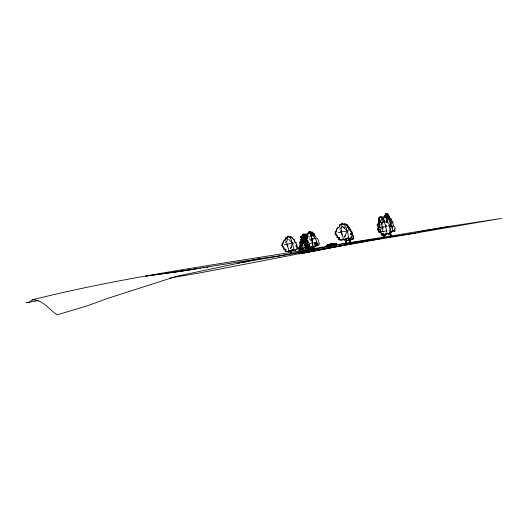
<?xml version="1.0" encoding="UTF-8"?>
<svg xmlns="http://www.w3.org/2000/svg" width="528" height="528" viewBox="0 0 528 528"><rect width="100%" height="100%" fill="white"/><g stroke="black" fill="none" stroke-linecap="round" stroke-linejoin="round"><path stroke-width="0.79" d="M334.112 244.127C334.732 242.425 334.633 245.131 333.498 243.989C332.614 244.484 333.92 242.939 331.914 245.249L334.475 244.827L332.178 244.088M335.828 245.243C336.316 243.236 334.501 243.738 334 243.56C334.277 245.355 334.745 242.425 335.141 245.289M334.706 244.187L334.382 243.52L335.069 243.672M283.444 248.609L283.833 247.672C283.793 246.418 281.807 247.025 282.737 246.2M283.529 248.708C284.183 249.718 287.021 248.477 285.47 249.836C284.084 251.401 287.397 251.612 288.229 251.453C288.882 249.916 289.331 251.777 290.453 250.846L291.166 252.615L291.139 252.259M334.475 245.725L334.891 244.827L334.145 244.517M307.85 234.194L308.108 233.937M329.287 244.411L328.574 245.606M334.198 244.319C334.666 244.088 334.574 243.481 334.574 244.094M335.544 243.877L336.23 244.378L336.085 244.84M332.376 243.745L332.501 243.197L332.739 243.672M333.518 244.18L333.65 243.751L333.491 244.193M328.027 245.256C328.456 244.603 329.663 244.695 328.779 246.774M331.835 244.352C332.647 244.213 332.64 246.048 330.436 244.616L329.637 245.698L330.779 246.517L331.241 245.414C328.904 243.322 331.142 246.715 329.01 245.857C336.395 245.203 327.089 243.355 330.244 245.81M334.567 244.002L334.211 243.83L334.514 243.514M391.235 236.425C390.819 234.762 390.37 232.782 390.832 231.997M328.779 244.893C329.591 245.289 327.037 244.649 329.135 245.012M313.54 246.437C313.777 248.906 313.355 246.352 314.477 246.391M291.766 250.008L291.258 250.556L291.482 251.612M332.871 244.292L334.891 243.56M301.6 240.768C302.65 239.177 303.593 242.939 304.174 243.87C304.161 245.837 305.963 246.206 304.663 247.5C306.26 247.177 305.435 248.622 305.593 249.968M312.47 243.547L312.622 244.345L312.484 243.632M312.259 246.239C313.533 247.87 310.312 249.071 310.768 246.932M304.966 235.99L304.795 235.646L305.224 237.805L304.854 233.779L305.078 235.996L305.573 236.333M380.86 230.347L379.632 232.208L382.734 231.554L382.899 227.238L381.671 229.099M380.048 225.918L378.827 227.779L381.922 227.113L382.087 222.816L380.866 224.677M312.616 244.748L312.622 244.279M303.303 235.838L302.94 235.508L302.986 237.415L303.263 237.653L302.907 236.194L303.237 235.455L303.904 237.488L304.366 237.204L303.659 235.798L302.709 235.93L302.366 237.296L302.742 237.864M328.687 245.546L328.918 246.411M331.478 246.246L331.294 244.781M332.224 244.193L331.881 244.537L332.237 245.157M335.491 244.022L335.782 244.735M331.888 244.141L331.366 244.114M383.704 237.197L383.203 234.584L382.859 235.607L382.028 233.996L381.671 235.462L380.807 232.663L378.649 218.704L378.979 217.364L379.553 218.315L379.685 217.457L380.47 216.83L381.645 217.945L382.298 216.764L383.11 217.774M329.716 244.523L328.799 244.748M332.402 244.504L333.194 243.943L334.462 244.418M329.538 244.787C328.759 243.877 330.805 244.675 330.99 244.662M332.482 244.325L333.637 244.675L333.439 245.474M331.043 244.16L331.426 243.646M331.406 243.725C331.571 243.758 331.333 244.306 331.736 243.672M328.904 245.012L329.076 244.504L329.135 245.243M331.3 243.758L330.594 244.22L331.307 243.705M332.713 243.25C333.676 243.137 332.937 244.055 332.369 244.372M306.577 245.85L306.834 244.886L305.349 243.58L305.831 242.768L305.257 242.814L305.131 241.54L303.725 242.385L304.003 241.091L302.782 241.091L303.336 236.947L304.062 238.399M328.172 244.985L328.271 244.959M333.155 244.286L333.835 244.979L333.749 245.797M334.389 243.566L334.257 243.989L334.514 243.665M309.408 248.431C310.299 248.371 311.065 247.718 310.959 246.748C312.134 246.497 310.728 248.609 312.121 247.843C310.926 246.398 313.408 245.368 313.408 248.596L310.721 233.31L311.111 235.455M329.69 244.702L329.604 244.702M329.063 244.847L329.188 244.827M329.353 244.53L329.736 244.253M334.349 243.619C332.911 243.665 334.211 242.972 333.953 244.009M331.287 243.87C331.036 243.573 329.591 244.081 330.719 244.193M333.109 244.048C332.435 244.246 333.201 243.982 333.155 244.16M333.419 244.002L333.379 244.193M329.386 245.177L329.611 245.236M333.716 243.989L333.953 243.632M289.054 250.925C288.856 248.318 287.549 247.566 287.001 244.834C286.48 243.863 286.717 239.428 287.621 239.402C287.41 237.712 287.806 235.039 289.951 237.125C291.284 235.66 291.152 237.976 292.532 238.121C292.558 238.999 294.235 239.323 294.004 240.009M303.211 238.557L303.336 236.947L308.062 247.051M326.416 245.659L326.08 246.556L326.542 246.985M303.072 241.157C301.165 237.224 302.26 243.461 301.607 243.091M303.349 238.94L303.316 238.524M385.163 217.582C384.483 215.906 385.15 214.559 386.265 213.345C387.09 213.259 388.925 216.487 387.301 214.282M306.557 234.769L306.286 234.326L305.488 236.26L304.841 234.452L305.151 235.349L304.616 234.472L303.112 235.58L303.501 234.511L302.986 234.029L302.432 234.61L302.782 235.217L302.036 235.534L301.706 236.537L300.505 236.26L300.775 237.013L300.346 237.673L301.521 238.187L301.772 238.854L300.491 239.534L301.171 240.365L299.409 242.385L301.138 242.662L301.237 243.124M295.904 242.708C295.924 244.193 298.115 245.058 295.852 246.008M289.139 237.402C287.239 234.696 289.892 237.389 290.281 237.943C291.007 239.441 291.522 240.128 292.063 242.53C292.67 243.751 295.244 252.292 291.925 250.028M379.606 217.767L379.843 216.942L380.45 217.503M342.071 223.562L342.329 223.139L343.055 224.671M286.222 238.847C285.859 238.194 285.028 238.115 286.645 237.415C287.575 237.534 287.8 235.435 288.644 236.372M343.121 224.704C344.005 222.935 345.147 226.01 345.338 227.218C346.48 226.545 346.163 230.267 347.233 230.848C348.262 233.706 347.602 234.115 348.44 236.366C349.358 241.171 343.075 235.495 346.144 242.213L345.616 242.345L345.305 239.725M302.174 240.035L302.828 238.999M332.488 244.292L333.511 244.959M308.847 233.158C309.467 230.459 308.537 232.584 307.784 233.204L307.435 234.26L306.101 234.135L306.002 235.455L307.237 235.996L307.501 236.696L306.154 237.415L306.913 238.108L305.943 239.567M349.866 239.831L350.229 237.468M336.653 229.726L336.851 228.954C337.491 227.278 338.824 227.971 339.834 226.255C339.181 225.588 338.837 225.331 340.474 224.558C341.425 224.677 341.827 222.334 342.659 223.621C343.424 226.182 345.457 222.097 345.589 224.618C346.368 225.172 347.147 225.014 347.582 225.7C348.328 226.486 349.562 226.763 349.391 228.512C351.252 229.383 350.856 230.439 350.249 230.815M342.58 234.854L341.075 232.023L341.306 230.564M386.852 221.555L386.998 222.526M305.085 235.831C305.6 233.62 304.042 235.132 303.217 235.653M311.81 247.447L311.751 246.932A0.686 0.686 0 0 1 312.457 246.833L312.741 246.279M390.152 232.01L391.248 226.05L387.077 215.167L387.097 219.82M390.997 231.541C392.357 232.485 392.594 230.096 393.782 230.96C394.924 230.677 395.683 231.805 394.634 229.72C395.538 228.723 395.492 227.403 393.703 226.182C392.74 224.466 393.38 220.189 391.235 221.027M304.92 238.003L304.438 237.91M327.829 245.269L328.145 245.164M350.566 230.987C351.879 230.459 352.447 233.317 352.044 233.779C352.4 235.409 355.245 236.96 353.014 237.897M329.261 244.675L328.944 244.576M305.712 236.181C304.88 235.033 307.045 233.719 306.042 235.178M300.769 248.906L300.406 248.853L306.464 247.751L302.247 240.728L300.406 248.853L304.036 250.694L306.808 247.804L305.976 246.517M346.83 225.271L347.061 224.803L348.473 227.284M335.973 243.685C334.534 243.223 337.511 243.481 336.244 245.177M301.957 246.279L301.792 242.596M379.111 224.598L379.381 223.951M386.661 221.437L386.245 222.433M285.569 239.428L286.242 238.729M386.833 233.864C387.229 231.957 390.753 236.306 390.02 232.478C391.763 230.875 389.136 231.132 389.723 229.845C391.169 229.231 386.588 222.79 390.119 226.136C389.842 223.846 388.113 224.525 387.869 222.229C387.394 220.869 386.113 218.836 386.516 217.325C383.724 217.879 384.641 215.279 386.212 213.378C388.034 214.012 387.229 215.444 388.542 216.447C389.525 220.348 390.628 221.773 391.499 225.713C392.179 226.651 393.393 232.927 392.152 230.96C390.014 231.112 390.232 233.548 391.05 236.465M303.514 236.755C304.075 236.755 304.247 240.88 304.775 238.517C304.788 240.346 306.583 242.312 305.362 244.187M331.927 243.665C332.442 243.665 331.967 243.751 331.802 243.613M301.798 242.101C300.142 241.771 302.551 241.553 301.171 240.286C300.142 238.201 303.93 240.755 302.26 239.131C301.627 237.739 302.623 238.009 303.085 237.257C301.99 236.729 302.623 235.316 303.171 235.759M290.103 250.529L289.628 251.44L288.466 250.602M334.336 243.804L334.244 243.797M311.804 232.254C311.428 236.485 311.447 230.182 309.401 233.158M301.613 242.048C299.607 240.491 302.927 243.599 299.871 242.59C300.016 244.332 300.26 244.847 299.838 247.084L298.901 247.553L300.914 248.002M347.741 227.264L348.704 226.631L348.671 227.251L349.318 227.707L349.114 229.027L350.295 230.023M334.844 243.751L335.339 243.943L335.095 243.487M309.507 249.48L309.962 248.965C309.705 246.563 308.708 249.097 309.962 245.824L307.903 246.583L307.817 245.771L308.504 245.665L309.342 244.537L307.989 244.332L307.778 243.547L307.514 244.174M284.097 241.072C283.556 239.092 285.153 240.596 285.622 239.474M328.733 245.276L328.376 245.137L328.66 244.748M303.323 234.412L303.752 233.977L303.871 235.561L304.603 234.511L305.125 234.841M347.068 238.399L345.649 238.973L346.361 242.194L345.332 242.365L345.035 239.785M309.124 232.03L309.58 231.568L309.566 233.099M336.58 229.97L336.712 231.046L335.663 231.766C333.557 231.99 337.181 233.244 335.768 232.089C335.676 231.059 336.521 231.165 336.461 229.297L337.036 228.835C337.795 227.073 338.903 227.759 340.019 226.09L340.045 225.542L339.28 225.542L339.451 224.928L341.029 224.426L341.9 223.265L343.807 224.492L344.942 223.727L345.332 224.638M292.769 249.982L291.443 250.51L291.72 251.552L291.443 250.516L292.75 250.067M305.989 240.656L306.035 238.92L304.867 239.111M389.36 233.561L388.813 234.498L386.694 233.356M327.888 245.058L327.459 245.058L328.64 245.817L328.185 246.919L326.423 246.259L327.842 245.025L326.423 246.259M380.371 222.05L381.388 219.358M306.517 234.861L306.511 235.627M379.896 232.069C377.19 232.98 379.441 230.327 377.975 230.353L377.414 229.97L377.711 228.466L379.295 227.126L378.972 226.618L378.002 227.205L377.929 225.68L376.979 225.067L377.718 224.189M304.847 242.055L303.329 241.936M307.296 247.434L307.25 246.206M350.618 233.746L350.665 234.61M311.269 247.599L310.233 248.444L310.226 247.573M304.28 238.154L305.131 236.141L307.223 238.583M309.553 237.369L311.038 233.845L311.084 232.492L310.438 232.109L309.355 233.099L309.632 232.023L309.19 231.475L308.233 233.983L307.184 233.759L307.157 235.059L308.385 236.405L307.355 237.013L307.949 237.937L306.57 239.91L308.095 240.676C306.788 242.2 308.26 241.487 308.814 242.068C307.072 245.659 306.986 239.435 306.517 239.25C306.491 236.973 305.362 240.247 304.689 239.006C305.969 238.009 304.564 237.626 304.366 237.204M299.277 251.011L298.518 250.246L300.234 249.625L298.61 248.734L299.501 248.424L299.323 248.101C297.752 247.256 300.557 247.236 300.115 246.292M290.308 248.662L292.684 243.23L294.096 243.131M385.156 215.932L385.196 216.269M307.633 242.689L307.699 242.101L306.9 242.042M330.33 243.837L330.924 243.751M381.427 224.228L382.087 222.816M382.239 228.65L382.899 227.238M307.791 249.434C309.56 248.219 306.735 247.559 307.481 248.959M389.42 217.813L389.44 217.318M344.414 237.013L347.358 230.934L348.638 230.881M350.48 242.161C350.618 243.045 349.78 238.907 350.348 239.732C350.018 239.811 350.625 244.279 350.176 241.243C349.925 239.534 350.803 239.798 351.958 238.9C354.691 239.217 353.133 238.993 353.45 237.329M311.771 234.439L311.659 235.277L311.718 234.623M392.218 227.885L393.254 225.826L389.195 226.426M288.268 236.247C287.932 236.478 284.348 238.385 286.282 238.405M305.501 235.805C305.349 230.505 306.926 241.784 307.098 235.798M313.15 235.066C313.876 231.383 310.418 234.379 313.071 235.085C313.559 236.089 314.886 236.353 314.497 237.818A0.68 0.442 82 0 0 314.516 238.372C316.727 239.065 316.978 243.401 316.813 245.309A0.726 0.475 81.4 0 0 316.351 245.368C316.628 245.969 318.496 245.507 318.061 245.17A0.726 0.719 0 0 1 318.76 245.084C319.948 244.094 318.76 242.827 318.727 241.652C317.975 240.583 318.377 237.679 315.929 238.234A0.68 0.68 -35 0 1 315.942 237.673C316.345 235.726 314.087 235.422 312.82 234.604M350.691 230.947L351.952 232.967L350.321 234.082M335.207 245.263C335.194 243.784 335.498 244.649 334.91 245.632M349.259 227.568L348.704 227.113M312.734 244.253C312.787 244.754 312.431 243.342 312.715 244.306M346.474 225.278C347.78 224.248 347.345 227.647 348.335 227.284M386.331 213.563L386.773 213.47L387.334 215.219M302.828 239.389L302.94 240.959M336.118 243.758L336.805 244.193L336.64 244.682M386.272 213.781L386.074 214.163M289.245 237.29L289.522 236.828L289.786 237.389M283.741 241.19L283.232 241.613L282.889 243.566M347.193 226.076C347.002 225.331 346.269 225.377 345.616 224.928M329.485 245.441L330.581 244.55L329.927 244.979M352.928 237.93C354.743 240.332 351.001 238.234 350.414 239.752M301.435 243.151L301.778 242.029M301.666 240.966C300.485 241.883 302.907 240.794 301.396 240.616M306.544 241.606L306.913 241.052L306.577 240.61M345.503 239.527C346.031 239.93 346.942 239.824 347.378 240.379C349.087 241.553 349.793 237.343 350.348 242.867M351.879 236.861L351.14 238.082L349.8 238.702L347.846 238.326M310.655 240.59L311.949 238.696L313.091 239.593M390.852 231.508C390.76 232.756 390.278 234.28 391.123 236.432M377.942 224.156C380.893 224.948 376.49 221.859 379.394 220.836M328.871 245.857L329.65 246.701M331.927 244.279L330.746 243.837L329.683 245.282L331.822 244.893L330.561 243.758L330.594 244.174M339.643 229.291L340.586 228.05M344.56 237.065L345.503 235.825M290.492 248.714L291.925 246.833M285.252 242.563L286.209 241.309M309.672 246.404C310.233 245.302 308.372 246.682 308.933 245.546L309.104 244.286L308.332 244.642L307.586 243.738M317.863 244.702L317.473 245.454A0.719 0.548 77.6 0 0 316.932 245.494L316.965 245.87L314.358 246.028M314.153 234.98C315.005 233.897 313.54 231.911 312.583 233.541M307.336 242.642L307.329 241.804L306.959 241.784M394.165 229.515L394.667 229.337L394.548 228.895M285.912 249.599L284.889 250.958L286.889 251.302M378.734 219.113L378.589 220.572L379.46 220.321M326.588 246.833L326.205 246.523C228.03 263.208 128.858 275.557 32.175 299.845L29.601 302.141L26.4 302.656L38.313 300.65M385.658 234.28L386.219 234.029M328.31 245.388L329.175 244.57M330.779 246.517L331.729 245.692M334.877 245.197L335.821 244.378L334.871 244.51M303.89 238.036C303.719 236.999 304.174 233.818 302.999 234.307C303.653 236.735 299.468 235.679 302.564 238.432M305.976 244.636C306.154 242.913 305.969 245.797 306.814 245.843L307.897 245.949L306.286 246.847C306.781 247.771 310.497 246.035 307.039 248.338M316.523 242.854L316.886 243.012L316.358 243.718M334.323 245.824L334.778 245.065L334.389 244.741M300.637 243.672L300.538 244.2M307.177 245.942L307.672 245.738L307.791 246.206L307.382 247.018L308.299 247.012L307.567 248.51L308.926 248.431L308.497 249.5M311.824 233.825L311.025 233.785L310.735 232.063M285.536 239.923L285.899 238.999M306.478 235.429L306.049 235.811M310.167 249.407L310.372 248.622C311.263 247.348 308.411 248.972 309.309 247.573L309.626 246.761M383.057 218.262L383.671 218.361L383.057 218.506M300.346 246.398L299.528 247.097L300.247 247.111M307.534 249.79L307.164 249.995M315.434 244.187C317.757 243.184 314.219 245.606 316.074 243.745M353.503 237.204L353.496 236.63M379.249 220.922C377.091 221.971 380.259 223.417 379.071 224.288C378.616 223.298 377.124 224.268 377.54 225.04C378.635 225.146 378.048 227.271 378.556 226.882C381.513 226.024 375.976 229.165 378.398 230.142L379.17 230.32L378.563 231.554L379.922 232.241L380.978 231.884M303.31 241.369L303.811 241.342L303.27 241.606M349.853 230.34L350.282 230.452M302.782 242.062L302.848 241.712M293.403 250.14C292.453 250.378 290.908 249.322 291.496 251.585M351.476 234.34L350.315 234.538M300.828 248.411C296.941 247.949 299.567 250.114 300.722 251.064M303.798 251.645L304.148 251.552M309.164 233.033L309.124 232.307M303.362 235.363L303.323 234.676M284.044 244.9L286.909 244.233M338.23 232.683L341.075 232.023M380.114 222.73L385.249 221.859M327.34 245.388C328.264 245.111 326.773 244.444 327.617 246.833M309.395 239.323L315.249 238.418M336.719 244.801L448.285 226.565L501.6 218.374L416.11 233L340.916 244.174L279.464 255.783L261.195 258.43L176.504 276.296L107.765 298.353L87.569 305.719L57.182 314.827C48.853 309.639 43.223 299.574 32.175 299.845M169.627 278.197A2218.352 1257.584 32.9 0 0 175.105 277.101L198.713 273.128L318.371 250.054M322.357 249.209L326.337 248.358M309.256 243.593L315.81 242.392M302.445 253.44L346.256 244.781L342.21 245.507M340.606 245.817L298.874 253.73L367.435 241.098M285.846 249.117L285.094 249.592L283.503 248.932L283.853 247.83M369.046 240.801L370.663 240.504M372.273 240.207L373.883 239.91M377.916 239.171L379.533 238.874M307.679 251.797L308.095 251.724M328.64 245.817L327.043 246.107L328.185 246.919M309.679 248.266L309.705 247.447L308.623 247.427M332.713 247.091L334.303 246.807M344.665 244.966L346.256 244.682M353.47 243.401L355.093 243.118M362.399 241.817L364.023 241.527M417.529 232.03L448.285 226.565M378.998 220.414L378.583 219.932L379.355 218.935M341.86 231.884L346.573 231.073M287.628 244.108L292.684 243.23L288.697 239.362M416.11 233L241.349 262.482M381.922 227.113L386.912 226.426L385.704 225.522M382.734 231.554L386.793 230.875M351.938 233.825L351.859 233.29M197.597 268.712L145.715 276.118L170.445 272.771L261.195 258.43M331.617 244.55C331.716 244.444 332.924 245.843 332.383 245.249M326.753 245.441L326.654 245.513M305.56 236.28L305.105 235.99M170.445 272.771L187.559 270.29M189.189 270.052L190.819 269.815M192.449 269.577L194.891 269.221M199.214 268.481L200.838 268.25M203.267 267.907L204.89 267.67M206.514 267.439L208.131 267.208M241.369 262.462L246.233 261.769M351.166 235.039L352.315 234.901M302.201 238.927C301.046 238.979 302.683 241.124 301.897 241.039M348.209 237.851C350.698 240.405 353.846 235.138 351.437 234.135L350.638 234.082L351.179 233.105M301.726 242.227L301.224 242.953M296.439 246.332C297.297 246.226 297.178 248.239 296.888 249.064L295.218 250.259L293.258 249.685M346.071 242.26L345.715 242.286C346.474 239.514 343.075 238.333 345.2 239.58M380.978 231.957L380.332 232.327L380.193 231.983M285.397 240.055C283.721 239.705 284.592 240.814 283.252 241.369L283.114 243.296L281.926 243.712L282.632 244.51L281.668 244.834L282.731 246.048L282.302 246.88L283.265 246.919L283.807 247.883M334.798 243.619L336.395 244.2L335.445 244.325L334.646 243.547M330.746 243.903L330.937 243.916M391.109 231.488L392.396 231.528C392.489 229.647 395.644 232.769 394.317 230.432M300.128 245.018L299.765 245.15L300.175 245.751M379.632 232.208L380.589 232.175M282.295 243.916C283.153 245.282 280.408 244.781 282.711 246.299M389.895 231.904L390.872 236.326M347.714 238.049L345.675 238.96L346.394 242.18L345.292 242.392C346.295 239.692 343.273 238.471 342.256 239.89C341.378 239.983 337.682 239.963 339.273 238.194C340.91 236.749 337.946 237.989 337.194 236.953C337.636 234.868 334.283 235.475 336.25 234.307C336.085 233.917 334.646 232.089 335.663 232.921C332.706 234.089 339.808 234.934 336.739 237.29C337.484 238.366 340.666 236.9 338.917 238.445C337.214 240.286 341.147 240.148 342.052 240.022C343.009 237.937 342.811 240.636 343.794 239.778C344.995 238.801 343.009 239.877 342.923 237.857C343.794 236.174 341.887 236.894 342.124 235.138C341.484 233.27 340.751 231.502 341.075 230.274C341.741 227.667 341.009 220.955 343.642 224.677M302.861 238.253L302.174 238.234L302.313 238.564M329.894 244.193L330.112 244.246M385.156 217.793L386.021 217.833M383.064 218.757L383.038 218.368M331.155 244.504L331.663 244.728L331.214 244.504M386.225 234.221L385.354 235.217L384.919 234.597L383.572 234.524L383.955 237.158L383.572 234.524L385.552 235.066M384.661 217.133L384.991 217.331M316.516 242.279L316.945 242.378M349.708 228.815L349.279 227.674M301.871 242.834L300.617 242.642M327.301 245.421L327.215 245.777M293.225 249.757L295.403 250.12L296.822 249.368L297.409 248.345L296.822 246.919L297.244 246.22L295.838 246.081L296.881 245.348L296.465 244.372M342.335 239.534L344.969 239.606M332.627 243.223C331.841 243.751 332.185 242.913 332.363 243.626M313.546 246.444L313.995 247.81L313.764 246.213M334.066 243.725L335.234 244.16M334.475 244.319L332.125 243.395L333.194 244.444M289.093 250.978L290.822 251.097M390.641 218.869L389.38 218.005M384.074 216.856C382.305 218.236 383.407 216.935 384.668 216.698M305.923 245.15L306.722 245.857M348.731 228.789L349.239 229.429M378.807 229.944L379.513 229.687L378.913 229.218M391.446 221.265L391.835 221.483M392.113 221.76L392.535 222.044M382.424 217.325C381.487 216.506 378.602 217.087 379.599 218.368M326.462 245.837C327.175 245.692 326.152 245.553 326.205 246.523M342.665 226.611L344.652 227.885M381.922 217.252C381.11 216.665 378.629 217.213 379.427 218.328M347.543 227.344L347.087 226.888M303.323 242.227L303.508 242.755M301.429 240.438L302.221 239.653L302.663 240.953M301.732 241.87C299.897 240.451 303.442 238.445 302.854 240.986M288.763 236.643C290.327 237.62 290.987 236.115 292.083 237.712M300.749 243.982L300.293 243.276M389.169 216.262L388.443 215.945L388.212 214.764L388.687 215.965L389.558 216.13L389.591 217.886L391.637 219.305L390.694 219.965L390.885 220.915M346.309 225.76L346.975 224.888L348.454 226.717M342.599 226.717L346.757 230.406M290.169 250.516C290.459 251.348 291.482 250.384 291.304 252.232L291.093 251.216M387.347 214.526L386.621 213.173L386.998 220.942M349.1 239.963C349.47 240.286 349.206 239.791 350.255 243.177C348.652 237.904 349.655 239.125 350.308 242.887M348.256 238.379C350.546 241.428 345.682 240.979 345.728 238.379M352.486 235.448L352.856 235.831M391.004 219.226L391.235 219.641L390.522 220.334M350.79 231.059L351.839 231.865L351.727 233.112M382.853 219.107L384.292 220.757M313.454 236.643L311.038 233.845L311.17 232.465L310.57 232.082L310.358 232.604M383.486 219.872L385.077 221.74M303.059 237.415C302.458 238.775 303.772 239.461 302.801 239.686M312.556 246.365L313.13 246.167L313.718 248.556M351.932 234.142L352.354 234.762M347.424 225.766L347.015 224.836L346.982 225.779M389.908 231.997L390.806 236.353M382.833 234.115L383.566 237.732L382.866 234.102M310.748 232.069L311.051 233.013L310.735 231.356L311.764 236.815M348.876 229.502L348.764 227.7M287.298 244.867L288.07 246.147M391.182 231.482L391.512 232.214L391.367 231.581M388.311 217.298L389.136 218.717M391.195 222.268L392.02 223.694M349.846 228.961L350.797 229.852L350.361 230.399M311.771 247.949L312.734 247.599L312.061 247.038L312.18 246.101L312.86 246.451L313.328 248.615M302.577 250.503L301.594 248.094L302.518 247.883L301.607 246.979L301.97 245.896M312.563 233.442L312.398 231.884L311.85 233.732M294.426 240.167L294.4 241.633L295.858 242.814M306.59 243.481L308.392 247.104M305.158 237.646L305.342 239.501M389.875 232.115L390.713 236.359M383.005 234.089L383.658 237.428M290.855 251.262L291.001 251.605M350.922 239.501L351.133 239.963L351.014 239.455M291.047 251.064C290.275 250.529 289.258 250.483 288.255 251.374L287.179 251.625L286.915 251.176M312.015 233.488C311.843 229.541 311.203 236.808 310.715 232.584M383.394 233.079L383.869 237.389M313.368 246.055L313.784 249.183M304.036 250.694L303.25 248.272L302.247 240.728M347.681 226.472L347.84 226.855M305.329 237.58L305.184 236.768L305.316 237.349M350.104 240.009L350.407 241.798M351.608 236.854L351.833 239.54L351.305 239.026L350.368 239.507M382.589 217.635L383.618 217.813L385.097 224.532L385.796 224.882L386.179 226.446L386.14 227.007L385.499 225.515L385.81 228.083L386.562 229.475L386.258 230.927L386.885 231.574L386.747 234.557L385.321 233.409L384.608 235.29L383.434 234.544L383.869 237.164M312.358 240.181L311.949 238.696L312.279 242.966M292.09 238.069C293.198 238.636 293.066 239.851 294.505 239.963L294.69 241.111C294.149 242.266 296.413 241.943 295.819 243.197M313.691 248.16C312.589 246.668 315.315 246.312 314.873 246.246L316.516 245.652L314.622 246.2C314.114 246.008 312.866 247.711 313.988 249.157M311.507 234.188L311.025 233.785L311.599 238.854M387.255 221.489L387.202 222.545M313.705 248.16L313.942 249.163L313.401 246.213M310.702 232.742L310.589 232.135L310.88 233.68M348.467 239.976L348.625 240.445L349.087 239.963M305.21 235.092L305.468 235.904M303.659 238.478L303.336 236.947L304.121 242.26M390.674 236.188L390.001 232.445M391.268 236.412L390.423 232.61M345.853 241.111C344.342 236.267 347.167 240.61 347.358 238.286M311.784 236.089L311.652 235.211M381.658 233.587L382.648 233.957L381.506 233.653M382.1 219.397L382.503 222.176M305.131 236.141L305.468 239.329M384.021 221.694C384.074 223.958 384.384 219.806 384.021 221.694M386.608 215.523L386.648 215.866L386.621 215.51M380.246 221.298L380.226 220.876L380.246 221.298M315.447 243.17L315.17 243.89L315.447 243.17M382.1 218.546L381.744 218.453L382.1 218.546M305.804 237.072C305.699 238.418 305.375 235.884 305.804 237.072M318.054 243.877L316.833 244.233L318.054 243.877M379.665 223.225L379.335 221.958L379.639 223.271M315.117 244.015C313.672 244.754 314.543 242.623 315.117 244.015M387.017 221.859C385.988 222.479 387.816 219.226 387.017 221.859M379.724 219.028L379.592 218.717L379.724 219.028M326.891 245.236L327.261 245.269L326.905 245.296M385.552 215.893L385.255 216.143L385.552 215.893M388.087 214.843L388.12 214.856M311.263 235.343L311.104 234.498L311.263 235.343M351.034 243.837L347.853 244.464L351.034 243.837M314.16 250.232L313.724 250.312L314.12 250.246M239.719 262.72L238.088 262.951L239.752 262.693"/></g></svg>
